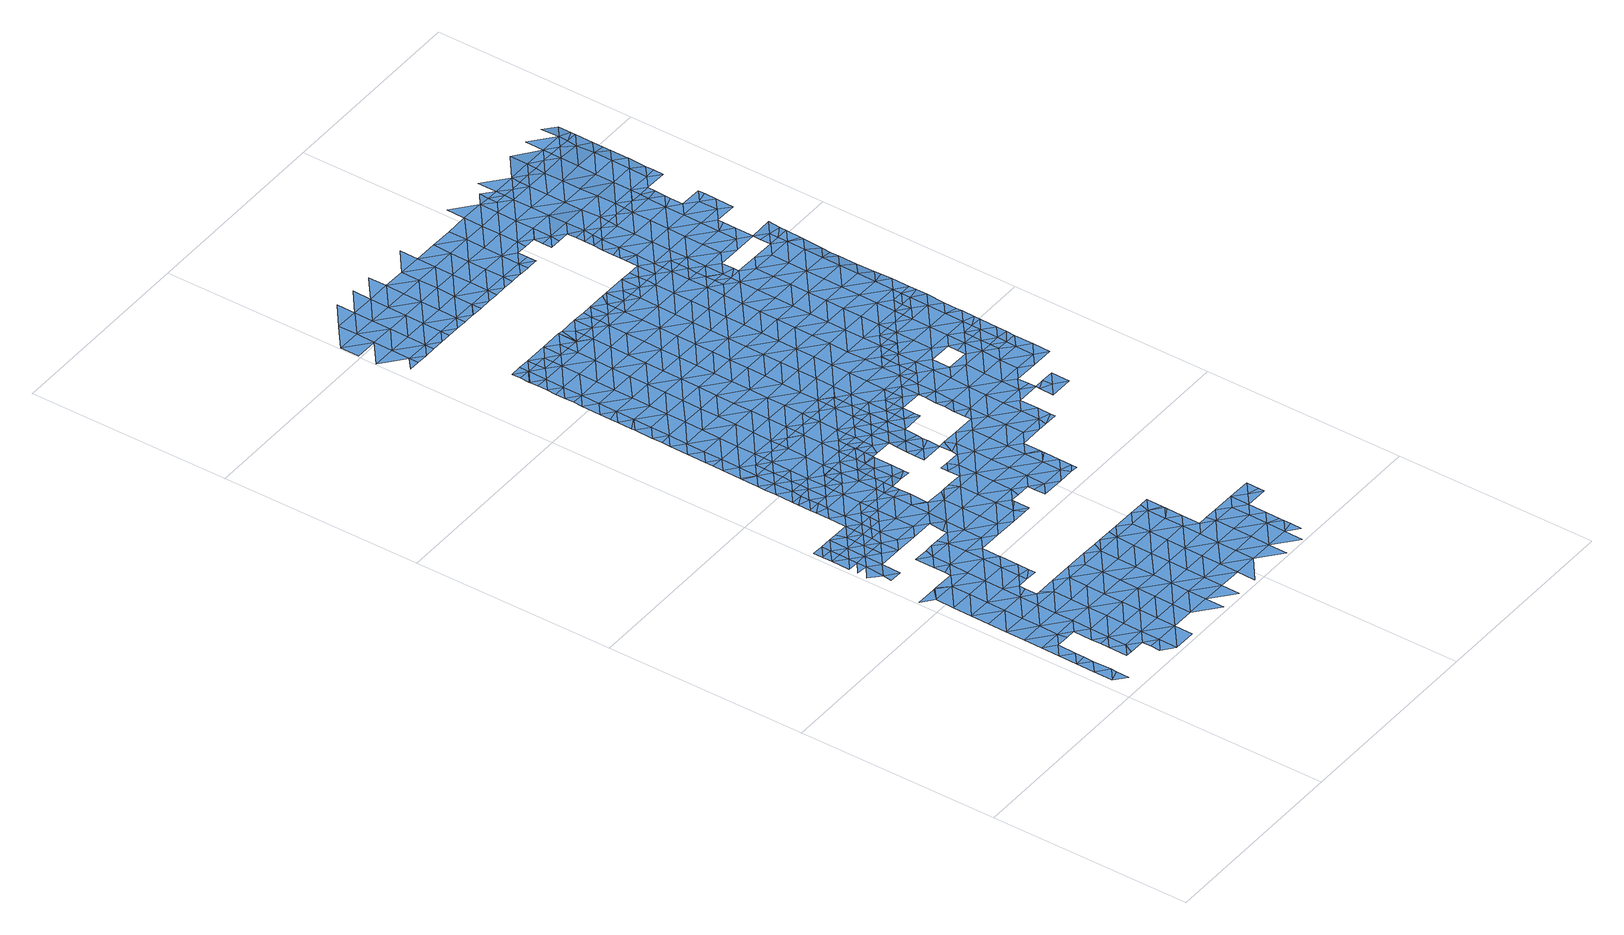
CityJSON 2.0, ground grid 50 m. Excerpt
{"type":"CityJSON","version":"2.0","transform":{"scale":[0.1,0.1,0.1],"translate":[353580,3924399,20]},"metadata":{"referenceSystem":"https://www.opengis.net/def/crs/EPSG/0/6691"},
"CityObjects":{
"waterbody1":{"type":"WaterBody","attributes":{"name":"3","class":"1140","function":"1","WaterBodyRiverFloodingRiskAttribute.description":"6","WaterBodyRiverFloodingRiskAttribute.rankOrg":"1","WaterBodyRiverFloodingRiskAttribute.adminType":"2","WaterBodyRiverFloodingRiskAttribute.scale":"L2"},"geometry":[{"type":"MultiSurface","lod":"1","boundaries":[[[0,1,2]],[[3,2,4]],[[4,2,1]],[[5,6,3]],[[4,5,3]],[[7,8,6]],[[7,6,5]],[[9,6,8]],[[8,10,9]],[[9,10,11]],[[12,13,11]],[[10,12,11]],[[14,15,13]],[[16,12,10]],[[17,18,19]],[[13,12,14]],[[14,20,15]],[[15,21,22]],[[19,23,17]],[[20,21,15]],[[17,24,18]],[[24,25,26]],[[27,17,23]],[[22,21,28]],[[12,16,29]],[[26,18,24]],[[30,14,12]],[[24,31,25]],[[25,31,29]],[[32,33,34]],[[27,35,17]],[[36,32,34]],[[12,29,30]],[[17,35,24]],[[37,38,39]],[[32,27,33]],[[30,40,14]],[[14,41,20]],[[28,21,42]],[[43,28,44]],[[43,45,39]],[[29,31,30]],[[32,35,27]],[[46,37,39]],[[47,21,20]],[[28,42,44]],[[35,48,24]],[[24,49,31]],[[45,46,39]],[[48,49,24]],[[41,14,40]],[[41,47,20]],[[36,50,32]],[[21,47,42]],[[43,44,45]],[[31,51,30]],[[50,35,32]],[[45,52,46]],[[53,54,55]],[[56,57,55]],[[42,58,44]],[[59,60,53]],[[40,30,51]],[[57,61,55]],[[36,62,50]],[[63,58,42]],[[58,45,44]],[[31,49,51]],[[50,64,35]],[[35,65,48]],[[51,66,40]],[[40,67,41]],[[53,55,61]],[[42,47,63]],[[52,45,68]],[[53,69,59]],[[47,41,70]],[[67,70,41]],[[71,68,45]],[[58,71,45]],[[53,61,69]],[[47,72,63]],[[73,47,70]],[[35,64,65]],[[49,74,51]],[[40,66,67]],[[49,48,74]],[[75,69,61]],[[47,73,72]],[[67,76,70]],[[74,48,65]],[[72,77,63]],[[50,78,64]],[[71,79,68]],[[51,80,66]],[[63,81,58]],[[82,68,79]],[[61,83,75]],[[84,69,75]],[[85,82,79]],[[77,81,63]],[[86,51,74]],[[87,76,67]],[[88,77,72]],[[66,89,67]],[[85,90,91]],[[58,92,71]],[[93,84,75]],[[90,85,79]],[[78,94,64]],[[80,51,86]],[[83,93,75]],[[50,95,78]],[[92,79,71]],[[65,64,94]],[[90,96,91]],[[67,89,87]],[[97,77,88]],[[92,58,81]],[[66,80,89]],[[74,65,98]],[[92,99,79]],[[83,100,93]],[[79,101,90]],[[102,81,77]],[[86,74,98]],[[97,88,103]],[[65,94,98]],[[104,100,83]],[[99,101,79]],[[105,106,95]],[[95,107,78]],[[102,77,97]],[[93,108,109]],[[86,110,80]],[[96,90,111]],[[106,107,95]],[[109,112,113]],[[114,87,89]],[[115,86,98]],[[93,100,108]],[[90,101,111]],[[80,110,89]],[[116,81,102]],[[78,117,94]],[[92,81,116]],[[112,109,108]],[[107,117,78]],[[117,98,94]],[[110,86,115]],[[118,92,116]],[[92,119,99]],[[119,92,118]],[[104,120,100]],[[111,101,121]],[[122,112,108]],[[89,123,114]],[[123,89,110]],[[108,100,120]],[[119,124,99]],[[117,125,98]],[[99,124,101]],[[101,126,121]],[[115,98,125]],[[106,127,107]],[[128,120,104]],[[129,127,106]],[[108,130,122]],[[123,131,114]],[[124,132,101]],[[108,120,130]],[[133,117,107]],[[110,115,134]],[[135,124,119]],[[101,132,126]],[[127,133,107]],[[115,125,134]],[[110,136,123]],[[137,138,139]],[[139,122,137]],[[122,130,137]],[[117,140,125]],[[110,134,141]],[[120,142,130]],[[142,120,128]],[[143,126,144]],[[145,138,137]],[[123,136,131]],[[128,143,144]],[[126,132,144]],[[110,141,136]],[[117,133,146]],[[147,124,135]],[[148,133,127]],[[142,149,130]],[[130,150,137]],[[142,128,144]],[[117,146,140]],[[132,124,147]],[[149,150,130]],[[134,125,151]],[[145,137,152]],[[131,136,153]],[[154,147,135]],[[125,140,151]],[[141,134,155]],[[141,156,136]],[[132,147,157]],[[144,132,158]],[[152,137,150]],[[155,134,151]],[[142,159,149]],[[153,136,160]],[[133,148,161]],[[146,133,162]],[[132,157,158]],[[142,144,163]],[[164,152,150]],[[165,150,149]],[[156,141,155]],[[136,156,160]],[[133,161,162]],[[166,149,159]],[[163,144,158]],[[167,168,148]],[[142,163,159]],[[140,146,169]],[[165,149,166]],[[148,168,161]],[[146,162,169]],[[164,150,170]],[[147,154,171]],[[170,150,165]],[[151,140,172]],[[157,173,158]],[[170,174,164]],[[175,160,156]],[[157,147,173]],[[176,171,154]],[[140,169,172]],[[173,147,171]],[[155,177,156]],[[168,178,161]],[[161,179,162]],[[155,151,177]],[[180,163,158]],[[159,163,181]],[[156,182,175]],[[177,151,172]],[[183,180,158]],[[184,171,176]],[[158,173,183]],[[181,163,185]],[[186,173,171]],[[169,162,179]],[[156,187,182]],[[161,178,179]],[[188,186,171]],[[188,171,184]],[[156,177,187]],[[185,163,180]],[[168,189,178]],[[190,189,168]],[[169,179,191]],[[172,169,192]],[[173,193,183]],[[194,185,180]],[[195,179,178]],[[192,169,191]],[[177,172,192]],[[196,182,187]],[[189,195,178]],[[173,186,193]],[[177,197,187]],[[193,198,183]],[[183,199,180]],[[186,200,193]],[[194,180,201]],[[177,192,202]],[[199,201,180]],[[191,203,192]],[[204,205,179]],[[197,177,202]],[[199,183,198]],[[179,195,204]],[[196,187,197]],[[191,179,205]],[[193,200,206]],[[202,192,207]],[[208,209,210]],[[211,212,189]],[[203,191,205]],[[189,213,195]],[[192,203,207]],[[214,215,201]],[[199,214,201]],[[216,193,206]],[[209,208,206]],[[196,197,217]],[[202,218,197]],[[219,218,202]],[[205,220,203]],[[221,208,210]],[[219,202,207]],[[222,215,223]],[[198,193,216]],[[218,224,197]],[[223,215,214]],[[204,195,213]],[[189,212,213]],[[206,208,216]],[[204,225,205]],[[217,197,226]],[[199,198,227]],[[228,220,205]],[[197,224,226]],[[229,223,214]],[[198,216,227]],[[199,230,214]],[[231,230,199]],[[204,213,225]],[[232,233,212]],[[208,234,216]],[[231,199,227]],[[234,208,221]],[[212,235,213]],[[233,235,212]],[[230,229,214]],[[205,236,228]],[[205,225,236]],[[216,237,227]],[[238,239,213]],[[240,234,221]],[[238,213,235]],[[225,213,239]],[[229,241,242]],[[243,236,225]],[[230,241,229]],[[216,234,237]],[[241,244,242]],[[245,242,244]],[[225,239,243]],[[231,227,246]],[[246,227,237]],[[247,234,240]],[[228,236,248]],[[231,249,230]],[[246,249,231]],[[234,250,237]],[[247,240,251]],[[236,243,248]],[[234,247,250]],[[252,244,241]],[[249,253,230]],[[230,254,241]],[[250,255,237]],[[237,256,246]],[[255,256,237]],[[243,257,248]],[[253,254,230]],[[258,257,243]],[[256,259,246]],[[260,249,246]],[[241,254,252]],[[260,246,259]],[[257,261,248]],[[262,249,260]],[[249,263,253]],[[264,257,258]],[[257,264,261]],[[253,263,254]],[[252,254,265]],[[263,249,262]],[[263,266,254]],[[262,260,267]],[[265,254,266]],[[268,269,270]],[[270,271,268]],[[272,263,262]],[[273,274,265]],[[275,268,271]],[[266,273,265]],[[273,276,274]],[[272,262,267]],[[277,269,268]],[[278,272,267]],[[279,280,281]],[[281,276,279]],[[268,282,277]],[[275,282,268]],[[276,273,279]],[[266,263,283]],[[284,285,280]],[[263,272,283]],[[283,286,266]],[[266,287,273]],[[288,272,278]],[[284,280,279]],[[275,285,284]],[[289,282,275]],[[284,289,275]],[[273,290,279]],[[288,278,291]],[[272,292,283]],[[287,266,286]],[[279,290,284]],[[272,288,292]],[[293,282,289]],[[292,294,283]],[[283,294,286]],[[273,287,290]],[[290,295,284]],[[284,296,289]],[[289,297,293]],[[295,296,284]],[[286,298,287]],[[296,297,289]],[[286,294,298]],[[287,299,290]],[[300,298,294]],[[296,301,297]],[[287,298,299]],[[301,302,303]],[[303,297,301]],[[304,305,290]],[[306,307,308]],[[296,295,309]],[[307,310,308]],[[305,309,295]],[[290,299,304]],[[311,307,306]],[[295,290,305]],[[312,301,296]],[[311,302,301]],[[306,302,311]],[[313,314,298]],[[298,300,313]],[[299,298,314]],[[296,309,312]],[[315,307,311]],[[316,311,301]],[[312,316,301]],[[311,317,315]],[[318,309,305]],[[299,314,319]],[[304,299,320]],[[304,321,305]],[[316,322,311]],[[311,323,317]],[[324,319,314]],[[311,322,323]],[[299,319,320]],[[321,318,305]],[[316,312,325]],[[304,320,321]],[[326,323,327]],[[328,329,318]],[[323,322,327]],[[330,326,327]],[[321,328,318]],[[331,322,316]],[[329,328,325]],[[332,316,325]],[[333,330,327]],[[320,319,334]],[[319,324,334]],[[332,331,316]],[[321,320,335]],[[322,331,327]],[[336,333,327]],[[337,338,321]],[[321,338,328]],[[325,328,332]],[[321,335,337]],[[335,320,339]],[[324,340,334]],[[320,334,339]],[[338,341,328]],[[342,332,328]],[[341,342,328]],[[343,335,339]],[[336,327,344]],[[345,339,334]],[[327,331,344]],[[340,345,334]],[[346,331,332]],[[346,332,342]],[[339,347,343]],[[348,336,344]],[[339,345,347]],[[349,346,342]],[[331,350,344]],[[348,344,351]],[[350,351,344]],[[331,346,352]],[[349,353,346]],[[354,353,349]],[[331,352,350]],[[355,352,346]],[[353,355,346]],[[350,356,351]],[[357,358,359]],[[359,351,356]],[[360,361,352]],[[360,352,355]],[[350,352,361]],[[357,359,356]],[[362,356,350]],[[350,361,362]],[[357,356,363]],[[363,356,362]],[[364,357,363]]]}]},
"waterbody2":{"type":"WaterBody","attributes":{"name":"3","class":"1140","function":"1","WaterBodyRiverFloodingRiskAttribute.description":"6","WaterBodyRiverFloodingRiskAttribute.rankOrg":"2","WaterBodyRiverFloodingRiskAttribute.adminType":"2","WaterBodyRiverFloodingRiskAttribute.scale":"L2"},"geometry":[{"type":"MultiSurface","lod":"1","boundaries":[[[69,365,366]],[[113,367,365]],[[368,369,370]],[[370,366,368]],[[69,366,370]],[[59,69,370]],[[371,370,369]],[[367,366,365]],[[371,59,370]],[[109,365,93]],[[113,365,109]],[[84,93,365]],[[84,365,69]]]}]},
"waterbody3":{"type":"WaterBody","attributes":{"name":"3","class":"1140","function":"1","WaterBodyRiverFloodingRiskAttribute.description":"6","WaterBodyRiverFloodingRiskAttribute.rankOrg":"1","WaterBodyRiverFloodingRiskAttribute.adminType":"2","WaterBodyRiverFloodingRiskAttribute.scale":"L2"},"geometry":[{"type":"MultiSurface","lod":"1","boundaries":[[[372,373,374]],[[372,375,373]],[[369,368,376]],[[369,376,377]],[[378,379,377]],[[376,378,377]],[[378,376,375]],[[368,366,376]],[[374,373,380]],[[367,113,373]],[[373,113,380]],[[380,113,381]],[[375,366,373]],[[366,375,376]],[[366,367,373]]]}]},
"waterbody4":{"type":"WaterBody","attributes":{"name":"3","class":"1140","function":"1","WaterBodyRiverFloodingRiskAttribute.description":"6","WaterBodyRiverFloodingRiskAttribute.rankOrg":"2","WaterBodyRiverFloodingRiskAttribute.adminType":"2","WaterBodyRiverFloodingRiskAttribute.scale":"L2"},"geometry":[{"type":"MultiSurface","lod":"1","boundaries":[[[382,383,384]],[[384,383,385]],[[386,385,387]],[[385,383,387]],[[388,386,387]],[[382,389,383]],[[390,387,383]],[[391,392,393]],[[391,388,392]],[[394,390,383]],[[388,387,392]],[[394,383,389]],[[393,395,396]],[[390,397,387]],[[398,392,387]],[[395,393,392]],[[397,398,387]],[[396,399,400]],[[398,401,392]],[[399,396,395]],[[401,402,392]],[[403,400,399]],[[395,392,402]],[[403,404,405]],[[403,399,404]],[[402,406,395]],[[404,407,405]],[[395,408,399]],[[409,405,407]],[[406,408,395]],[[407,410,409]],[[399,411,404]],[[412,410,413]],[[412,409,410]],[[402,414,406]],[[408,411,399]],[[411,407,404]],[[413,415,416]],[[414,417,406]],[[413,410,415]],[[418,419,416]],[[411,420,407]],[[407,421,410]],[[419,418,422]],[[418,416,415]],[[420,421,407]],[[417,423,406]],[[424,408,406]],[[422,425,426]],[[410,427,415]],[[426,425,428]],[[422,418,425]],[[429,411,408]],[[430,423,417]],[[431,432,428]],[[424,406,423]],[[428,425,431]],[[418,415,427]],[[433,425,418]],[[410,421,427]],[[431,434,432]],[[435,434,436]],[[435,432,434]],[[430,437,423]],[[420,411,429]],[[408,424,429]],[[438,421,420]],[[433,418,427]],[[425,439,431]],[[433,439,425]],[[440,441,442]],[[442,436,440]],[[443,438,420]],[[436,434,440]],[[444,424,423]],[[445,434,431]],[[420,429,443]],[[439,445,431]],[[446,441,447]],[[423,437,448]],[[441,440,447]],[[449,446,447]],[[450,429,424]],[[449,451,452]],[[453,448,454]],[[437,454,448]],[[455,440,434]],[[447,451,449]],[[427,421,456]],[[457,458,459]],[[444,423,448]],[[460,452,451]],[[456,421,438]],[[461,462,459]],[[463,460,451]],[[464,447,440]],[[433,427,465]],[[434,445,466]],[[467,463,451]],[[453,468,448]],[[459,458,461]],[[450,424,444]],[[443,429,450]],[[465,469,433]],[[470,462,461]],[[427,456,465]],[[471,445,439]],[[434,466,455]],[[451,447,472]],[[439,433,469]],[[458,473,461]],[[474,467,451]],[[468,475,448]],[[469,471,439]],[[476,474,451]],[[477,456,438]],[[461,478,470]],[[451,472,476]],[[443,450,479]],[[440,455,464]],[[438,443,480]],[[472,447,464]],[[445,481,466]],[[475,482,448]],[[480,477,438]],[[461,473,478]],[[471,481,445]],[[443,479,480]],[[483,475,468]],[[444,448,482]],[[473,484,478]],[[485,472,464]],[[450,444,486]],[[455,487,464]],[[478,484,488]],[[465,456,489]],[[488,484,490]],[[455,466,487]],[[483,491,475]],[[479,450,486]],[[469,465,489]],[[444,482,486]],[[487,466,481]],[[492,478,488]],[[456,477,489]],[[485,464,493]],[[494,493,464]],[[487,494,464]],[[490,495,488]],[[480,479,496]],[[475,497,482]],[[498,481,471]],[[499,492,488]],[[480,500,477]],[[497,475,491]],[[479,486,496]],[[469,489,501]],[[471,469,498]],[[499,488,495]],[[498,469,501]],[[482,502,486]],[[503,497,491]],[[499,495,504]],[[477,505,489]],[[497,502,482]],[[506,487,481]],[[480,496,500]],[[507,493,494]],[[508,499,504]],[[509,496,486]],[[510,508,504]],[[511,506,481]],[[477,500,505]],[[505,512,489]],[[489,513,501]],[[481,498,511]],[[503,514,497]],[[494,515,507]],[[508,516,499]],[[512,513,489]],[[517,516,518]],[[514,519,497]],[[517,499,516]],[[486,502,509]],[[510,271,508]],[[494,487,520]],[[516,521,518]],[[513,522,501]],[[523,496,509]],[[520,487,506]],[[524,521,525]],[[526,497,519]],[[271,270,508]],[[269,516,508]],[[524,518,521]],[[500,496,527]],[[500,528,505]],[[270,269,508]],[[515,494,520]],[[498,501,522]],[[526,519,525]],[[527,528,500]],[[511,498,522]],[[496,523,527]],[[529,515,520]],[[502,497,530]],[[502,531,509]],[[526,525,521]],[[505,532,512]],[[511,533,506]],[[534,529,520]],[[516,535,521]],[[497,526,530]],[[536,523,509]],[[535,516,269]],[[537,513,512]],[[511,522,538]],[[506,539,520]],[[520,540,534]],[[532,505,528]],[[532,537,512]],[[277,535,269]],[[502,530,531]],[[533,511,538]],[[533,539,506]],[[523,541,527]],[[513,542,522]],[[509,531,536]],[[527,541,528]],[[521,535,543]],[[526,521,544]],[[540,520,539]],[[277,282,535]],[[541,523,536]],[[521,543,544]],[[513,537,542]],[[530,526,545]],[[538,546,533]],[[541,547,528]],[[528,548,532]],[[538,522,546]],[[549,540,539]],[[550,543,535]],[[545,526,544]],[[545,551,530]],[[282,550,535]],[[552,539,533]],[[522,542,546]],[[531,530,551]],[[531,553,536]],[[539,554,549]],[[553,541,536]],[[537,532,548]],[[543,555,544]],[[293,550,282]],[[528,547,548]],[[550,555,543]],[[552,533,546]],[[553,531,551]],[[539,556,554]],[[541,557,547]],[[558,537,548]],[[542,559,546]],[[542,537,559]],[[539,552,556]],[[293,297,550]],[[545,544,560]],[[559,537,558]],[[561,551,545]],[[557,541,553]],[[544,555,560]],[[297,303,550]],[[302,555,550]],[[303,302,550]],[[546,562,552]],[[563,554,556]],[[548,547,564]],[[565,545,560]],[[566,562,546]],[[566,546,559]],[[552,562,556]],[[547,557,564]],[[306,308,555]],[[306,555,302]],[[556,567,563]],[[553,551,561]],[[560,555,308]],[[545,565,561]],[[308,310,560]],[[561,568,553]],[[548,564,569]],[[558,548,570]],[[571,567,556]],[[562,571,556]],[[310,572,560]],[[548,569,570]],[[557,553,573]],[[559,558,574]],[[307,572,310]],[[565,560,572]],[[573,553,568]],[[573,575,557]],[[576,561,565]],[[315,572,307]],[[558,570,574]],[[564,557,575]],[[566,559,577]],[[578,567,571]],[[579,576,565]],[[576,568,561]],[[579,565,572]],[[577,559,574]],[[580,571,562]],[[569,564,581]],[[562,566,582]],[[315,317,572]],[[571,583,578]],[[582,566,577]],[[568,584,573]],[[564,575,581]],[[317,326,572]],[[570,569,585]],[[326,330,572]],[[585,586,570]],[[579,572,330]],[[584,568,576]],[[323,326,317]],[[571,580,583]],[[573,587,575]],[[569,581,585]],[[562,582,580]],[[574,570,586]],[[583,580,588]],[[589,576,579]],[[587,573,584]],[[575,590,581]],[[587,590,575]],[[577,574,591]],[[592,588,580]],[[579,330,593]],[[594,585,581]],[[582,577,591]],[[574,586,591]],[[576,595,584]],[[596,580,582]],[[593,330,333]],[[589,579,593]],[[589,595,576]],[[592,580,597]],[[598,582,591]],[[584,599,587]],[[581,590,594]],[[585,600,586]],[[333,336,593]],[[586,601,591]],[[582,598,596]],[[587,602,590]],[[585,594,603]],[[597,580,596]],[[599,602,587]],[[604,605,591]],[[586,600,601]],[[606,589,593]],[[584,595,599]],[[591,601,604]],[[607,593,336]],[[585,603,600]],[[598,591,608]],[[590,609,594]],[[610,597,596]],[[608,591,605]],[[608,611,598]],[[611,612,598]],[[598,612,596]],[[589,606,595]],[[594,609,603]],[[613,601,600]],[[607,336,348]],[[614,610,596]],[[615,600,603]],[[616,614,596]],[[593,607,606]],[[595,617,599]],[[616,596,612]],[[590,602,609]],[[606,617,595]],[[600,618,613]],[[348,351,607]],[[617,619,599]],[[358,606,607]],[[603,609,615]],[[359,358,607]],[[602,599,619]],[[607,351,359]],[[619,620,602]],[[618,600,621]],[[602,622,609]],[[600,615,621]],[[623,617,606]],[[609,622,615]],[[623,606,358]],[[622,602,620]],[[617,624,619]],[[357,623,358]],[[615,625,621]],[[623,624,617]],[[618,621,626]],[[619,627,620]],[[615,622,625]],[[357,364,623]],[[619,624,628]],[[626,621,629]],[[621,625,629]],[[623,630,624]],[[627,619,628]],[[630,623,364]],[[622,620,627]],[[631,628,624]],[[622,632,625]],[[633,631,624]],[[634,632,622]],[[624,630,633]],[[634,622,627]],[[625,635,629]],[[626,629,636]],[[628,637,627]],[[632,635,625]],[[628,631,637]],[[635,636,629]],[[637,638,627]],[[634,627,638]],[[639,632,634]],[[640,634,638]],[[634,640,639]],[[641,636,635]],[[639,642,632]],[[635,632,642]],[[643,641,635]],[[642,644,635]],[[643,635,644]]]}]},
"waterbody5":{"type":"WaterBody","attributes":{"name":"3","class":"1140","function":"1","WaterBodyRiverFloodingRiskAttribute.description":"6","WaterBodyRiverFloodingRiskAttribute.rankOrg":"2","WaterBodyRiverFloodingRiskAttribute.adminType":"2","WaterBodyRiverFloodingRiskAttribute.scale":"L2"},"geometry":[{"type":"MultiSurface","lod":"1","boundaries":[[[645,646,647]],[[647,646,648]],[[647,649,645]],[[650,651,652]],[[652,651,653]],[[654,655,656]],[[112,139,657]],[[112,122,139]],[[658,655,659]],[[660,659,648]],[[112,657,381]],[[661,662,663]],[[663,662,653]],[[662,664,653]],[[646,652,648]],[[113,112,381]],[[381,657,380]],[[374,380,657]],[[653,651,663]],[[665,666,649]],[[665,649,647]],[[648,659,647]],[[667,668,655]],[[655,668,659]],[[656,658,669]],[[656,670,654]],[[654,670,457]],[[658,656,655]],[[668,665,647]],[[659,668,647]],[[655,654,667]],[[671,164,174]],[[646,650,652]],[[145,672,138]],[[672,652,673]],[[674,652,672]],[[672,152,674]],[[673,652,653]],[[674,648,652]],[[675,648,674]],[[675,660,648]],[[145,152,672]],[[674,152,164]],[[664,374,673]],[[657,673,374]],[[673,653,664]],[[675,674,671]],[[673,138,672]],[[164,671,674]],[[139,138,657]],[[673,657,138]]]}]},
"waterbody6":{"type":"WaterBody","attributes":{"name":"3","class":"1140","function":"1","WaterBodyRiverFloodingRiskAttribute.description":"6","WaterBodyRiverFloodingRiskAttribute.rankOrg":"1","WaterBodyRiverFloodingRiskAttribute.adminType":"2","WaterBodyRiverFloodingRiskAttribute.scale":"L2"},"geometry":[{"type":"MultiSurface","lod":"1","boundaries":[[[669,658,676]],[[676,658,677]],[[678,679,680]],[[676,677,681]],[[660,677,659]],[[658,659,677]],[[679,682,174]],[[681,677,682]],[[682,679,678]],[[682,675,671]],[[682,678,681]],[[671,174,682]],[[682,677,675]],[[660,675,677]]]}]},
"waterbody7":{"type":"WaterBody","attributes":{"name":"3","class":"1140","function":"1","WaterBodyRiverFloodingRiskAttribute.description":"6","WaterBodyRiverFloodingRiskAttribute.rankOrg":"1","WaterBodyRiverFloodingRiskAttribute.adminType":"2","WaterBodyRiverFloodingRiskAttribute.scale":"L2"},"geometry":[{"type":"MultiSurface","lod":"1","boundaries":[[[683,454,437]],[[453,454,683]],[[683,468,453]],[[483,468,684]],[[491,483,684]],[[459,654,457]],[[459,685,654]],[[667,654,685]],[[667,685,668]],[[401,398,686]],[[687,646,645]],[[650,646,687]],[[650,687,651]],[[389,651,687]],[[651,389,688]],[[645,649,687]],[[665,668,689]],[[665,689,666]],[[663,651,688]],[[389,382,688]],[[690,691,686]],[[685,689,668]],[[685,459,462]],[[462,470,692]],[[693,684,683]],[[684,468,683]],[[470,478,692]],[[694,478,492]],[[517,518,694]],[[525,519,514]],[[518,524,695]],[[503,491,695]],[[696,382,384]],[[382,696,688]],[[696,661,688]],[[688,661,663]],[[430,417,697]],[[697,417,686]],[[691,697,686]],[[683,437,697]],[[691,683,697]],[[691,693,683]],[[689,693,691]],[[685,693,689]],[[462,693,685]],[[692,693,462]],[[693,692,684]],[[695,491,684]],[[695,684,692]],[[694,518,695]],[[694,695,692]],[[478,694,692]],[[492,499,694]],[[517,694,499]],[[524,525,514]],[[524,514,695]],[[514,503,695]],[[690,686,398]],[[430,697,437]],[[690,398,397]],[[698,691,690]],[[414,402,686]],[[666,689,698]],[[649,666,698]],[[698,687,649]],[[698,389,687]],[[397,390,690]],[[401,686,402]],[[689,691,698]],[[698,390,394]],[[394,389,698]],[[686,417,414]],[[698,690,390]]]}]},
"waterbody8":{"type":"WaterBody","attributes":{"name":"3","class":"1140","function":"1","WaterBodyRiverFloodingRiskAttribute.description":"6","WaterBodyRiverFloodingRiskAttribute.rankOrg":"2","WaterBodyRiverFloodingRiskAttribute.adminType":"2","WaterBodyRiverFloodingRiskAttribute.scale":"L2"},"geometry":[{"type":"MultiSurface","lod":"1","boundaries":[[[699,700,701]],[[702,703,704]],[[704,700,702]],[[699,705,700]],[[706,707,703]],[[708,709,706]],[[706,703,708]],[[702,700,710]],[[700,705,710]],[[702,711,703]],[[705,712,710]],[[713,711,702]],[[711,708,703]],[[713,702,710]],[[712,714,710]],[[711,715,708]],[[708,716,709]],[[715,716,708]],[[714,717,710]],[[717,718,710]],[[719,717,714]],[[713,710,718]],[[720,715,711]],[[721,709,716]],[[711,713,720]],[[719,722,717]],[[720,713,718]],[[717,723,718]],[[715,720,724]],[[716,715,725]],[[725,715,724]],[[717,722,723]],[[726,720,718]],[[727,723,722]],[[728,716,725]],[[718,723,729]],[[727,730,723]],[[726,718,729]],[[724,720,726]],[[731,725,724]],[[730,732,723]],[[733,724,726]],[[723,734,729]],[[735,732,730]],[[732,734,723]],[[736,726,729]],[[737,732,735]],[[724,733,731]],[[738,725,731]],[[737,739,732]],[[736,729,734]],[[736,740,726]],[[733,740,731]],[[733,726,740]],[[740,741,731]],[[734,732,742]],[[732,739,742]],[[743,736,734]],[[739,744,742]],[[745,743,734]],[[746,740,736]],[[734,742,745]],[[744,747,742]],[[743,746,736]],[[746,741,740]],[[747,748,742]],[[746,749,741]],[[748,750,742]],[[749,751,741]],[[745,742,750]],[[745,752,743]],[[747,753,748]],[[750,752,745]],[[743,754,746]],[[753,755,748]],[[754,749,746]],[[748,755,756]],[[754,743,752]],[[757,750,748]],[[754,758,749]],[[757,752,750]],[[748,756,759]],[[759,756,760]],[[748,759,757]],[[757,761,752]],[[752,762,754]],[[760,763,759]],[[754,762,758]],[[764,765,759]],[[762,752,761]],[[759,763,764]],[[757,759,765]],[[764,763,766]],[[767,757,765]],[[768,757,767]],[[757,769,761]],[[758,762,770]],[[771,768,767]],[[761,772,762]],[[769,772,761]],[[757,768,769]],[[762,773,770]],[[771,774,768]],[[772,773,762]],[[775,776,777]],[[778,768,774]],[[777,779,775]],[[775,779,780]],[[778,774,776]],[[769,768,781]],[[778,776,775]],[[780,782,775]],[[781,768,778]],[[772,769,783]],[[772,784,773]],[[784,785,773]],[[786,778,775]],[[787,788,789]],[[769,781,783]],[[788,782,790]],[[791,775,782]],[[790,789,788]],[[778,786,781]],[[772,783,784]],[[791,782,788]],[[787,792,788]],[[775,791,786]],[[793,783,781]],[[792,794,788]],[[795,781,786]],[[784,783,796]],[[788,797,791]],[[797,786,791]],[[798,799,784]],[[784,796,798]],[[781,795,793]],[[796,783,793]],[[792,800,794]],[[801,795,786]],[[788,794,797]],[[802,796,793]],[[800,803,794]],[[786,797,801]],[[804,802,793]],[[803,805,794]],[[794,806,797]],[[795,801,807]],[[793,795,808]],[[805,806,794]],[[808,795,807]],[[797,806,801]],[[809,805,803]],[[804,793,808]],[[801,810,807]],[[811,804,808]],[[809,812,805]],[[813,810,801]],[[801,806,813]],[[807,814,808]],[[815,811,808]],[[812,816,805]],[[810,814,807]],[[817,806,805]],[[818,816,812]],[[816,817,805]],[[808,814,815]],[[806,817,813]],[[818,819,816]],[[817,820,813]],[[821,815,814]],[[819,822,816]],[[810,813,820]],[[820,823,810]],[[810,824,814]],[[814,825,821]],[[826,816,822]],[[816,827,817]],[[826,827,816]],[[814,824,825]],[[810,823,824]],[[817,828,820]],[[829,826,822]],[[827,828,817]],[[830,823,820]],[[831,825,824]],[[828,830,820]],[[832,824,823]],[[826,829,833]],[[827,826,834]],[[831,824,835]],[[834,826,833]],[[832,835,824]],[[836,828,827]],[[836,827,834]],[[823,830,832]],[[837,838,828]],[[837,828,836]],[[828,838,830]],[[839,835,832]],[[840,841,830]],[[830,841,832]],[[840,830,838]],[[842,839,832]],[[841,842,832]]]}]},
"waterbody9":{"type":"WaterBody","attributes":{"name":"3","class":"1140","function":"1","WaterBodyRiverFloodingRiskAttribute.description":"6","WaterBodyRiverFloodingRiskAttribute.rankOrg":"1","WaterBodyRiverFloodingRiskAttribute.adminType":"2","WaterBodyRiverFloodingRiskAttribute.scale":"L2"},"geometry":[{"type":"MultiSurface","lod":"1","boundaries":[[[843,844,845]],[[846,847,848]],[[484,843,845]],[[490,484,845]],[[495,490,845]],[[849,495,845]],[[504,495,849]],[[850,504,849]],[[850,849,851]],[[245,848,847]],[[848,852,844]],[[457,670,458]],[[458,670,853]],[[458,853,473]],[[848,245,854]],[[854,852,848]],[[473,843,484]],[[850,271,510]],[[656,853,670]],[[669,855,656]],[[856,271,850]],[[473,853,843]],[[853,855,843]],[[855,853,656]],[[852,857,844]],[[857,849,844]],[[856,850,851]],[[849,845,844]],[[510,504,850]],[[848,858,846]],[[844,858,848]],[[844,859,858]],[[843,859,844]]]}]},
"waterbody10":{"type":"WaterBody","attributes":{"name":"3","class":"1140","function":"1","WaterBodyRiverFloodingRiskAttribute.description":"6","WaterBodyRiverFloodingRiskAttribute.rankOrg":"1","WaterBodyRiverFloodingRiskAttribute.adminType":"2","WaterBodyRiverFloodingRiskAttribute.scale":"L2"},"geometry":[{"type":"MultiSurface","lod":"1","boundaries":[[[860,861,862]],[[862,861,863]],[[864,862,863]],[[862,864,865]],[[865,864,300]],[[860,862,865]]]}]},
"waterbody11":{"type":"WaterBody","attributes":{"name":"3","class":"1140","function":"1","WaterBodyRiverFloodingRiskAttribute.description":"6","WaterBodyRiverFloodingRiskAttribute.rankOrg":"1","WaterBodyRiverFloodingRiskAttribute.adminType":"2","WaterBodyRiverFloodingRiskAttribute.scale":"L2"},"geometry":[{"type":"MultiSurface","lod":"1","boundaries":[[[549,554,866]],[[867,866,868]],[[540,867,869]],[[534,540,869]],[[869,529,534]],[[870,871,872]],[[873,874,875]],[[876,877,878]],[[474,879,870]],[[822,819,880]],[[876,878,873]],[[873,878,881]],[[881,878,882]],[[881,882,883]],[[881,883,884]],[[884,883,885]],[[883,886,885]],[[885,886,887]],[[887,886,888]],[[888,886,889]],[[889,886,890]],[[890,886,891]],[[890,891,892]],[[605,604,893]],[[616,612,892]],[[894,597,610]],[[892,612,895]],[[895,896,892]],[[896,890,892]],[[886,883,891]],[[890,896,889]],[[601,613,604]],[[611,895,612]],[[893,608,605]],[[895,897,896]],[[604,613,893]],[[485,493,879]],[[879,472,485]],[[879,476,472]],[[474,476,879]],[[896,898,889]],[[897,898,896]],[[898,899,889]],[[888,889,899]],[[884,885,900]],[[900,901,884]],[[901,874,884]],[[884,874,881]],[[883,882,891]],[[878,902,882]],[[881,874,873]],[[878,877,903]],[[819,818,903]],[[901,904,874]],[[879,493,870]],[[880,819,903]],[[880,903,877]],[[870,493,871]],[[507,871,493]],[[507,515,871]],[[515,872,871]],[[529,872,515]],[[905,872,529]],[[869,905,529]],[[867,905,869]],[[868,866,906]],[[554,906,866]],[[554,907,906]],[[554,563,907]],[[908,597,894]],[[909,910,911]],[[910,912,911]],[[910,913,912]],[[913,910,894]],[[882,902,913]],[[902,914,913]],[[915,914,902]],[[915,916,914]],[[915,803,916]],[[809,803,915]],[[812,903,818]],[[915,903,812]],[[903,915,878]],[[915,812,809]],[[611,608,895]],[[893,895,608]],[[895,893,897]],[[897,893,917]],[[613,917,893]],[[917,613,618]],[[875,874,904]],[[918,787,789]],[[787,918,919]],[[918,920,919]],[[921,922,907]],[[921,907,567]],[[923,921,924]],[[921,567,924]],[[923,924,583]],[[923,925,926]],[[925,923,588]],[[920,927,912]],[[919,920,912]],[[919,912,914]],[[919,792,787]],[[919,916,792]],[[800,792,916]],[[916,803,800]],[[914,916,919]],[[915,902,878]],[[913,914,912]],[[927,911,912]],[[908,910,909]],[[908,926,925]],[[908,894,910]],[[925,597,908]],[[592,597,925]],[[588,592,925]],[[923,583,588]],[[578,583,924]],[[578,924,567]],[[563,567,907]],[[906,907,922]],[[866,540,549]],[[866,867,540]],[[892,891,928]],[[892,614,616]],[[928,894,614]],[[891,882,928]],[[928,913,894]],[[882,913,928]],[[928,614,892]],[[610,614,894]]]}]},
"waterbody12":{"type":"WaterBody","attributes":{"name":"3","class":"1140","function":"1","WaterBodyRiverFloodingRiskAttribute.description":"6","WaterBodyRiverFloodingRiskAttribute.rankOrg":"2","WaterBodyRiverFloodingRiskAttribute.adminType":"2","WaterBodyRiverFloodingRiskAttribute.scale":"L2"},"geometry":[{"type":"MultiSurface","lod":"1","boundaries":[[[337,343,929]],[[337,335,343]],[[930,343,347]],[[343,930,929]],[[929,930,931]],[[342,341,932]],[[349,342,932]],[[929,932,338]],[[337,929,338]],[[354,349,932]],[[931,354,932]],[[929,931,932]],[[341,338,932]]]}]},
"waterbody13":{"type":"WaterBody","attributes":{"name":"3","class":"1140","function":"1","WaterBodyRiverFloodingRiskAttribute.description":"6","WaterBodyRiverFloodingRiskAttribute.rankOrg":"1","WaterBodyRiverFloodingRiskAttribute.adminType":"2","WaterBodyRiverFloodingRiskAttribute.scale":"L2"},"geometry":[{"type":"MultiSurface","lod":"1","boundaries":[[[798,796,802]],[[799,798,933]],[[798,802,933]],[[802,804,933]],[[934,935,933]],[[934,933,804]],[[934,804,811]],[[811,815,934]],[[936,934,815]],[[815,821,936]],[[934,936,937]],[[821,825,936]],[[938,937,936]],[[825,938,936]],[[825,831,938]],[[831,835,938]],[[939,938,940]],[[938,835,940]],[[839,940,835]],[[839,941,940]],[[942,943,940]],[[941,839,842]],[[942,940,941]]]}]},
"waterbody14":{"type":"WaterBody","attributes":{"name":"3","class":"1140","function":"1","WaterBodyRiverFloodingRiskAttribute.description":"6","WaterBodyRiverFloodingRiskAttribute.rankOrg":"1","WaterBodyRiverFloodingRiskAttribute.adminType":"2","WaterBodyRiverFloodingRiskAttribute.scale":"L2"},"geometry":[{"type":"MultiSurface","lod":"1","boundaries":[[[944,945,946]],[[945,641,643]],[[641,945,944]],[[899,947,944]],[[944,636,641]],[[899,944,946]],[[947,636,944]]]}]}
},
"vertices":[
[54,38,8],[54,69,8],[26,62,8],[27,109,8],[55,85,8],[55,132,8],[28,155,8],[56,156,8],[56,177,8],[28,201,8],[57,224,8],[29,247,8],[86,247,8],[30,293,8],[87,293,8],[31,340,8],[90,223,8],[140,107,8],[113,131,8],[112,84,8],[87,339,8],[88,385,8],[31,386,8],[128,84,8],[141,153,8],[113,176,8],[113,153,8],[168,83,8],[32,432,8],[114,223,8],[143,246,8],[142,199,8],[196,59,8],[168,60,8],[167,37,8],[197,106,8],[196,13,8],[58,548,8],[6,549,8],[34,525,8],[143,292,8],[144,338,8],[89,431,8],[33,478,8],[90,477,8],[90,524,8],[62,548,8],[145,384,8],[198,152,8],[199,198,8],[253,59,8],[199,245,8],[66,548,8],[37,709,10],[8,687,9],[36,663,8],[32,640,8],[64,640,8],[146,476,8],[37,732,10],[9,712,10],[64,686,10],[252,12,8],[146,430,8],[254,105,8],[255,151,8],[200,291,8],[201,337,8],[119,547,8],[65,732,10],[173,361,8],[147,523,8],[173,407,8],[173,391,8],[255,197,8],[93,709,10],[182,360,8],[202,429,8],[310,104,8],[148,569,8],[257,290,8],[203,475,8],[120,562,8],[122,685,10],[94,731,10],[120,592,8],[256,244,8],[230,360,8],[202,407,8],[258,336,8],[149,615,8],[121,639,8],[204,522,8],[122,731,10],[311,150,8],[310,58,8],[157,638,8],[231,424,8],[312,196,8],[205,568,8],[150,708,10],[205,614,8],[231,452,8],[231,406,8],[178,684,10],[366,11,8],[366,57,8],[367,103,8],[151,754,10],[123,754,10],[314,289,8],[177,638,8],[151,777,10],[123,777,10],[286,359,8],[313,243,8],[232,498,8],[368,149,8],[232,499,8],[233,545,8],[207,707,10],[198,637,8],[179,776,10],[314,335,8],[261,567,8],[369,195,8],[234,637,8],[423,56,8],[235,683,10],[422,10,8],[208,753,10],[343,358,8],[262,613,8],[424,102,8],[369,242,8],[289,544,8],[371,334,8],[208,799,10],[180,823,10],[180,800,10],[425,194,8],[370,288,8],[264,706,10],[234,647,8],[263,660,8],[209,823,10],[425,148,8],[318,566,8],[480,55,8],[264,752,10],[265,798,10],[426,241,8],[237,822,10],[381,357,8],[346,543,8],[427,287,8],[428,333,8],[319,612,8],[320,659,8],[292,728,9],[400,357,8],[481,101,8],[481,147,8],[320,705,8],[265,822,10],[293,775,10],[292,733,9],[479,9,8],[537,54,8],[482,193,8],[293,803,9],[375,565,8],[483,240,8],[376,611,8],[294,821,9],[433,356,8],[387,542,8],[484,286,8],[537,100,8],[538,147,8],[377,704,8],[339,727,8],[457,356,8],[376,658,8],[403,542,8],[349,727,8],[403,588,8],[484,332,8],[403,583,8],[593,53,8],[593,7,8],[539,193,8],[540,239,8],[432,610,8],[367,727,8],[594,100,8],[513,355,8],[541,331,8],[433,657,8],[434,703,8],[425,587,8],[406,726,8],[540,285,8],[568,215,8],[595,146,8],[596,192,8],[460,587,8],[569,262,8],[488,563,8],[460,570,8],[460,541,8],[649,6,8],[650,52,8],[651,99,8],[435,749,8],[406,756,8],[489,609,8],[547,354,8],[569,307,8],[569,302,8],[592,215,8],[516,540,8],[406,773,8],[424,772,8],[569,314,8],[652,145,8],[570,354,8],[490,656,8],[624,214,8],[463,772,8],[491,748,8],[490,702,8],[678,28,8],[679,57,8],[545,562,8],[679,75,8],[652,191,8],[546,608,8],[679,86,8],[680,121,8],[555,540,8],[492,795,8],[464,786,8],[681,167,8],[481,818,8],[464,818,8],[546,655,8],[573,553,8],[681,214,8],[547,701,8],[574,585,8],[573,539,8],[521,817,8],[548,747,8],[549,794,8],[575,625,8],[575,631,8],[709,190,8],[737,166,8],[575,636,8],[575,678,8],[738,213,8],[604,700,8],[605,746,8],[737,180,8],[578,817,8],[605,793,8],[632,677,8],[552,978,10],[524,1002,10],[523,979,10],[523,956,10],[661,699,8],[606,839,8],[578,832,8],[580,955,10],[578,862,8],[552,1001,10],[655,677,8],[607,885,8],[579,909,9],[579,886,9],[581,1001,10],[661,745,8],[608,931,10],[580,936,10],[662,792,8],[663,838,8],[689,689,8],[608,977,10],[664,884,8],[689,676,8],[690,722,8],[609,1000,10],[690,768,8],[664,931,10],[665,977,10],[637,1000,10],[719,791,8],[720,837,8],[747,767,8],[666,1023,10],[638,1046,10],[637,1023,10],[720,883,8],[721,930,10],[638,1070,10],[639,1093,10],[638,1092,10],[693,953,10],[638,1093,10],[667,1069,10],[694,999,10],[747,786,8],[747,814,8],[667,1092,10],[723,1022,10],[695,1092,10],[750,952,10],[776,836,8],[777,882,8],[778,929,10],[723,1068,10],[696,1092,10],[805,813,8],[750,998,10],[696,1115,10],[724,1114,10],[779,975,10],[750,973,10],[696,1137,10],[780,1067,10],[779,1021,10],[725,1137,10],[833,835,8],[806,905,9],[753,1137,10],[806,928,10],[807,951,10],[834,881,8],[861,812,8],[807,974,10],[808,997,10],[834,904,9],[781,1113,10],[862,857,8],[836,1020,10],[862,904,9],[781,1136,10],[836,997,10],[838,1112,10],[810,1136,10],[837,1066,10],[864,1010,10],[864,996,10],[865,1043,10],[838,1158,10],[839,1182,10],[811,1182,10],[810,1159,10],[865,1057,10],[865,1089,10],[866,1135,12],[867,1163,11],[867,1181,11],
[94,755,10],[66,778,10],[95,778,10],[38,779,10],[10,779,10],[37,755,10],[9,733,10],
[89,825,10],[95,801,10],[124,824,10],[67,825,10],[38,802,10],[10,803,10],[38,825,10],[10,826,10],[124,801,10],[123,778,10],
[154,962,10],[155,985,10],[126,963,10],[127,1008,10],[127,1036,10],[155,1031,10],[128,1055,10],[182,962,10],[183,1007,10],[128,1095,10],[156,1077,10],[128,1101,10],[183,984,10],[157,1124,10],[129,1147,10],[184,1030,10],[184,1054,10],[158,1170,10],[130,1172,10],[184,1077,10],[185,1100,10],[130,1193,10],[158,1216,10],[131,1240,10],[214,1123,10],[159,1262,10],[214,1169,10],[131,1285,10],[160,1308,10],[215,1215,10],[132,1307,10],[132,1332,10],[213,1100,10],[161,1355,10],[133,1379,10],[242,1099,10],[161,1401,10],[133,1386,10],[216,1261,10],[217,1307,10],[134,1424,10],[270,1122,10],[271,1168,10],[162,1447,10],[134,1442,10],[217,1354,10],[134,1471,10],[272,1214,10],[270,1099,10],[163,1493,10],[135,1517,10],[218,1400,10],[164,1539,10],[136,1540,10],[136,1563,10],[298,1098,10],[273,1306,10],[219,1446,10],[164,1586,10],[137,1609,10],[136,1586,10],[273,1260,10],[328,1167,10],[220,1493,10],[137,1633,10],[165,1632,10],[327,1121,10],[137,1655,10],[329,1213,10],[166,1678,10],[137,1656,10],[327,1098,10],[299,1098,10],[221,1585,10],[274,1353,10],[353,959,10],[381,958,10],[353,982,10],[138,1679,10],[382,981,10],[354,1004,10],[138,1701,10],[222,1631,10],[275,1399,10],[220,1539,10],[166,1701,10],[355,1098,10],[276,1445,10],[382,1004,10],[276,1492,10],[194,1655,10],[409,958,10],[194,1700,10],[384,1120,10],[194,1678,10],[331,1352,10],[410,1003,10],[329,1259,10],[330,1305,10],[277,1538,10],[385,1166,10],[383,1097,10],[410,958,10],[222,1654,10],[385,1212,10],[278,1584,10],[438,980,10],[332,1398,10],[438,958,10],[412,1097,10],[439,1003,10],[251,1654,10],[279,1630,10],[466,957,10],[386,1258,10],[441,1119,10],[333,1491,10],[467,1003,10],[387,1305,10],[332,1444,10],[441,1165,10],[440,1096,10],[467,957,10],[388,1351,10],[335,1583,10],[279,1654,10],[495,979,10],[442,1212,10],[495,957,10],[334,1537,10],[388,1397,10],[389,1443,10],[468,1096,10],[307,1653,10],[496,1025,10],[468,1026,10],[468,1049,10],[469,1096,10],[335,1629,10],[497,1072,10],[390,1490,10],[443,1258,10],[468,1072,10],[469,1095,10],[497,1118,10],[444,1304,10],[444,1350,10],[308,1653,10],[498,1164,10],[499,1211,10],[445,1396,10],[391,1582,10],[336,1653,10],[552,1024,10],[500,1257,10],[446,1442,10],[391,1536,10],[392,1628,10],[364,1652,10],[500,1303,10],[447,1489,10],[553,1071,10],[554,1117,10],[555,1163,10],[447,1535,10],[501,1349,10],[502,1395,10],[393,1652,10],[609,1024,10],[556,1210,10],[448,1581,10],[556,1256,10],[421,1651,10],[610,1070,10],[449,1627,10],[557,1302,10],[503,1441,10],[503,1488,10],[611,1116,10],[612,1209,10],[505,1580,10],[449,1651,10],[558,1348,10],[611,1162,10],[504,1534,10],[478,1650,10],[613,1255,10],[559,1394,10],[559,1440,10],[506,1627,10],[667,1115,10],[614,1301,10],[560,1487,10],[614,1347,10],[669,1208,10],[561,1533,10],[506,1650,10],[668,1161,10],[562,1626,10],[615,1393,10],[562,1579,10],[534,1649,10],[670,1254,10],[616,1439,10],[617,1486,10],[670,1300,10],[535,1649,10],[726,1207,10],[671,1346,10],[618,1532,10],[563,1649,10],[725,1160,10],[672,1392,10],[726,1253,10],[619,1625,10],[591,1648,10],[618,1578,10],[727,1299,10],[673,1485,10],[645,1509,10],[728,1346,10],[673,1439,10],[646,1532,10],[646,1554,10],[782,1206,10],[782,1159,10],[646,1555,10],[729,1392,10],[619,1648,10],[646,1578,10],[647,1601,10],[674,1508,10],[648,1647,10],[729,1438,10],[647,1624,10],[783,1252,10],[702,1508,10],[784,1298,10],[785,1345,10],[730,1484,10],[785,1391,10],[839,1205,10],[840,1251,10],[786,1437,10],[759,1507,10],[841,1344,10],[841,1297,10],[787,1483,10],[868,1228,10],[868,1273,8],[843,1436,10],[868,1256,9],[842,1390,10],[844,1482,10],[816,1506,10],[869,1320,6],[870,1367,6],[871,1412,6],[870,1389,6],[844,1506,10],[871,1459,9],[872,1505,10],[872,1467,9],
[239,937,10],[239,914,10],[267,937,10],[267,890,10],[240,960,10],[210,915,10],[182,915,10],[210,891,10],[153,892,10],[352,959,10],[324,936,10],[353,936,10],[152,800,10],[324,913,9],[295,913,10],[295,890,9],[125,916,10],[125,901,10],[154,916,10],[125,869,10],[268,960,10],[240,961,10],[324,959,10],[296,960,10],[352,912,10],[353,958,10],[294,844,9],[209,845,10],[152,846,10],[266,844,10],[294,867,9],
[352,910,9],[323,889,8],[351,832,8],[324,821,9],[351,820,8],[352,866,8],[323,843,8],
[326,1075,10],[383,1074,10],[325,982,10],[213,1077,10],[211,938,10],[154,939,10],[268,983,10],[212,1030,10],[269,1029,10],[382,1027,10],[326,1028,10],[439,1026,10],[440,1073,10],[126,949,10],[270,1076,10],[211,984,10],
[56,1888,10],[56,1911,10],[28,1888,10],[57,1957,10],[58,2003,10],[0,1958,10],[84,1887,10],[2,2051,10],[1,2004,10],[59,2050,10],[59,2096,10],[113,1910,10],[115,2002,10],[113,1887,10],[114,1956,10],[141,1887,10],[115,2049,10],[116,2095,10],[170,1909,10],[171,1955,10],[169,1886,10],[171,2001,10],[117,2141,10],[198,1886,10],[226,1908,10],[172,2048,10],[173,2094,10],[228,2001,10],[226,1885,10],[174,2140,10],[227,1954,10],[254,1885,10],[230,2093,10],[283,1908,10],[229,2047,10],[284,1954,10],[255,1885,10],[285,2000,10],[283,1884,10],[230,2139,10],[311,1884,10],[285,2046,10],[286,2092,10],[340,1907,10],[341,1999,10],[340,1883,10],[341,1953,10],[342,2045,10],[368,1883,10],[397,1906,10],[343,2091,10],[397,1952,10],[344,2137,10],[398,1998,10],[396,1882,10],[399,2044,10],[424,1882,10],[425,1882,10],[454,1951,10],[400,2090,10],[453,1905,10],[453,1881,10],[455,1997,10],[456,2043,10],[481,1881,10],[482,1904,10],[482,1927,10],[482,1881,10],[482,1928,10],[511,1950,10],[512,1996,10],[456,2089,10],[510,1927,10],[512,2042,10],[513,2089,10],[539,1927,10],[567,1903,10],[539,1926,10],[538,1903,10],[568,1949,10],[538,1880,10],[566,1880,10],[568,1995,10],[595,1879,10],[569,2042,10],[570,2088,10],[514,2135,10],[624,1948,9],[622,1832,11],[623,1855,12],[594,1833,11],[595,1856,11],[624,1902,11],[651,1832,11],[626,2041,8],[680,1854,12],[625,1994,9],[598,2064,9],[680,1901,10],[598,2087,9],[599,2110,10],[679,1831,11],[681,1947,8],[626,2064,9],[708,1831,11],[654,2063,8],[736,1854,12],[737,1900,10],[682,1993,8],[683,2040,7],[736,1830,11],[739,1992,8],[683,2063,8],[764,1830,11],[738,1946,8],[739,2039,7],[712,2063,9],[793,1853,12],[794,1899,11],[765,1830,11],[793,1829,11],[794,1945,11],[740,2062,9],[821,1829,11],[795,1991,12],[796,2038,12],[768,2062,12],[850,1852,11],[850,1898,12],[851,1944,12],[877,1828,10],[852,1990,12],[796,2061,12],[853,2037,8],[878,1854,10],[878,1875,10],[825,2061,12],[879,1921,11],[879,1922,11],[880,1967,10],[853,2060,10],[880,1987,10],[880,2013,10],[881,2060,9],
[409,911,10],[437,888,8],[438,934,10],[407,842,8],[407,819,8],[436,842,8],[466,910,10],[494,933,10],[522,910,10],[465,864,8],[381,935,10],[465,850,8],[366,912,10],[522,925,10],[465,878,9],[408,865,8],[408,891,9],
[746,721,8],[803,720,8],[775,743,8],[804,766,8],[772,767,8],[746,757,8],
[393,1674,10],[365,1698,10],[396,1697,10],[336,1675,10],[252,1699,10],[279,1676,10],[308,1699,10],[820,1737,10],[847,1713,10],[876,1736,9],[820,1770,10],[820,1783,10],[791,1761,10],[223,1677,10],[821,1810,11],[791,1714,10],[734,1715,10],[790,1668,10],[847,1667,10],[818,1645,10],[789,1622,10],[818,1631,10],[817,1598,10],[788,1575,10],[732,1623,10],[733,1669,10],[676,1624,10],[674,1531,10],[620,1671,10],[675,1577,10],[732,1576,10],[703,1553,10],[759,1552,10],[817,1552,10],[874,1644,9],[875,1689,9],[735,1761,10],[792,1807,10],[876,1720,9],[319,1698,10],[421,1697,10],[450,1673,10],[592,1694,10],[593,1726,10],[621,1717,10],[593,1740,10],[621,1763,10],[677,1716,10],[678,1762,10],[735,1808,10],[679,1808,10],[703,1522,10],[594,1810,11],[622,1809,10],[594,1787,10],[479,1696,10],[466,1696,10],[535,1695,10],[506,1673,10],[563,1672,10],[563,1694,10],[593,1758,10],[676,1670,10],
[835,928,10],[863,925,9],[863,951,10],[835,974,10],
[627,2087,9],[683,2086,9],[627,2133,9],[740,2085,11],[741,2131,9],[797,2084,12],[797,2130,12],[853,2083,12],[881,2072,9],[882,2105,9],[854,2129,9],
[844,1528,10],[872,1521,11],[873,1551,13],[816,1533,10]
]}
